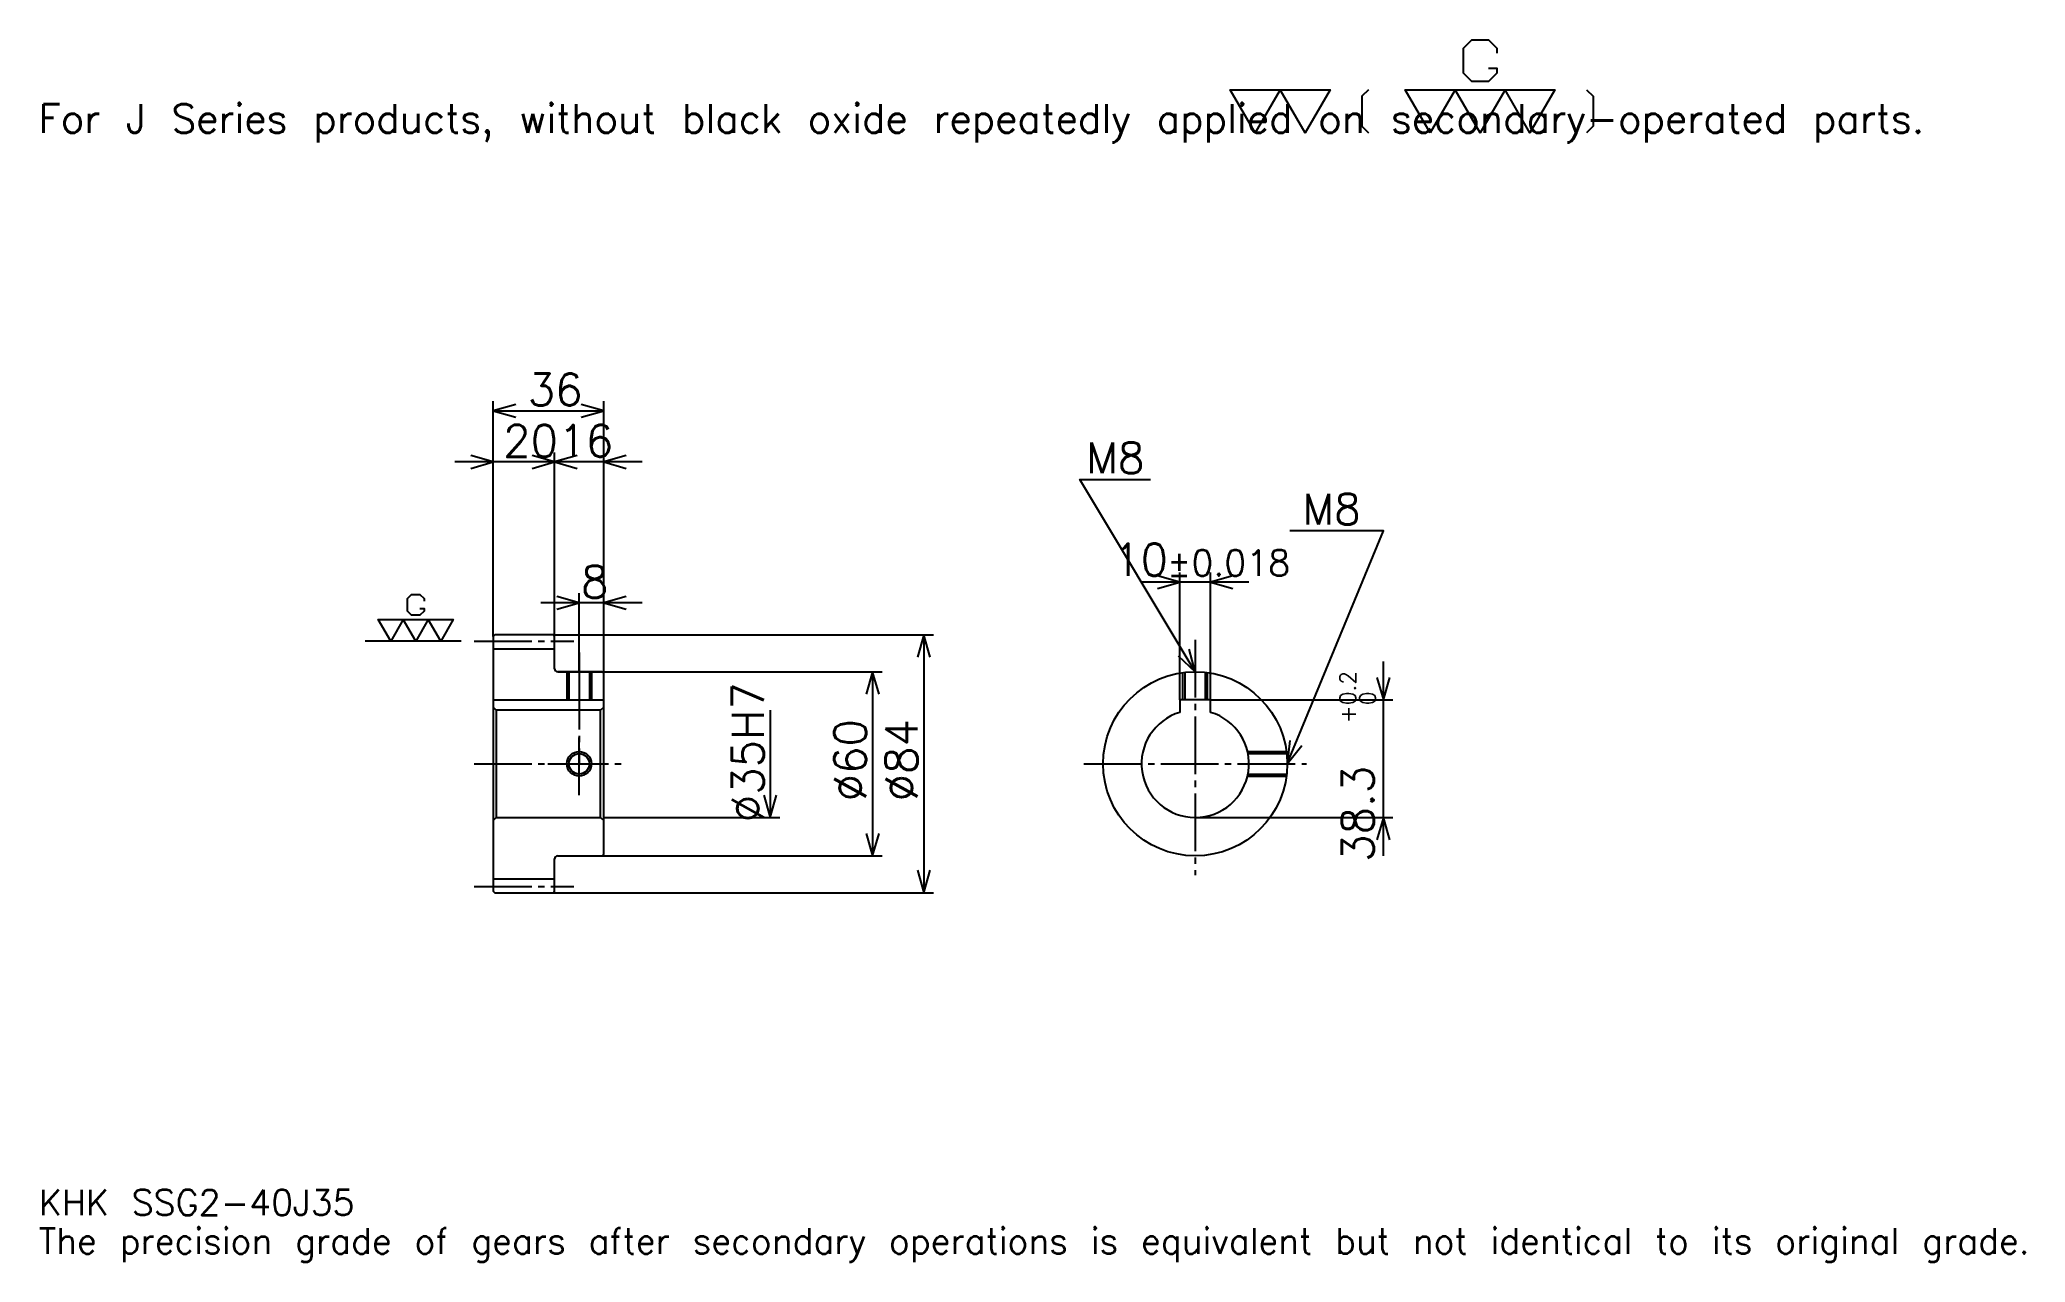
# Model space of a CAD drawing. Extents: x 21 to 668, y 8 to 406.
import ezdxf

# ---------------------------------------------------------------- set-up
doc = ezdxf.new("R2010")
doc.units = 0
doc.linetypes.add('DASHDOT', pattern=[25.04348, 18.782609, -2.086957, 2.086957, -2.086957])
doc.layers.get('0').update_dxf_attribs({"linetype": 'CONTINUOUS'})
doc.layers.add('DASHDOT', color=6, linetype='DASHDOT')
doc.styles.add('KANJI', font='TXT', dxfattribs={"bigfont": 'BIGFONT'})

msp = doc.modelspace()

# ---------------------------------------------------------------- linework, layer by layer
at = {"color": 5}
for p, q in [((169.043472, 212.086945), (169.043472, 288.260864)), ((169.043472, 285.130432), (205.043472, 285.130432)), ((205.043472, 212.086945), (205.043472, 288.260864)), ((201.565216, 268.434753), (156.521729, 268.434753)), ((217.565216, 268.434753), (176.521729, 268.434753)), ((189.043472, 212.086945), (189.043472, 271.565186)), ((415.347839, 229.304337), (380.304321, 229.304337)), ((392.82608, 190.886948), (392.82608, 232.434769)), ((402.82608, 190.886948), (402.82608, 232.434769)), ((217.565216, 222.521729), (184.521729, 222.521729)), ((197.043472, 212.086945), (197.043472, 225.652161)), ((169.043472, 211.586945), (169.043472, 212.086945)), ((188.543472, 212.086945), (205.043472, 212.086945)), ((189.043472, 211.586945), (189.043472, 212.086945)), ((197.043472, 200.086945), (197.043472, 212.086945)), ((197.043472, 200.086945), (197.043472, 212.086945)), ((205.043472, 212.086945), (312.521729, 212.086945)), ((205.043472, 199.586945), (205.043472, 212.086945)), ((309.391296, 212.086945), (309.391296, 128.086945)), ((459.130432, 140.065201), (459.130432, 203.408691)), ((190.043472, 200.086945), (205.043472, 200.086945)), ((205.043472, 200.086945), (295.82608, 200.086945)), ((292.695648, 200.086945), (292.695648, 140.086945)), ((402.82608, 190.886948), (462.260864, 190.886948)), ((259.304321, 187.586945), (259.304321, 152.586945)), ((205.043472, 152.586945), (262.434753, 152.586945)), ((397.82608, 152.586945), (462.260864, 152.586945)), ((190.043472, 140.086945), (205.043472, 140.086945)), ((205.043472, 140.086945), (295.82608, 140.086945)), ((188.543472, 128.086945), (205.043472, 128.086945)), ((205.043472, 128.086945), (312.521729, 128.086945))]:
    msp.add_line(p, q, dxfattribs=at)
at = {"color": 7}
msp.add_line((158.608688, 210.086945), (127.304337, 210.086945), dxfattribs=at)
at = {"color": 4}
for p, q in [((169.043472, 207.586945), (189.043472, 207.586945)), ((169.043472, 190.886948), (205.043472, 190.886948)), ((204.043472, 187.586945), (205.043472, 188.586945)), ((170.043472, 187.586945), (170.043472, 152.586945)), ((204.043472, 152.586945), (205.043472, 151.586945)), ((169.043472, 132.586945), (189.043472, 132.586945))]:
    msp.add_line(p, q, dxfattribs=at)
at = {"color": 7}
for points in [[(493.356506, 396.813904), (496.06955, 396.813904), (496.06955, 395.186066), (493.356506, 392.473022), (487.93042, 392.473022), (485.217377, 395.186066), (485.217377, 403.325195), (487.93042, 406.038239), (493.356506, 406.038239), (496.06955, 403.325195), (496.06955, 401.697388)], [(417.391296, 375.652161), (409.252167, 389.759979), (441.808685, 389.759979), (433.669556, 375.652161), (425.530426, 389.759979), (417.391296, 375.652161)], [(454.288696, 389.759979), (452.118256, 387.589539), (452.118256, 377.822601), (454.288696, 375.652161)], [(474.365204, 375.652161), (466.226074, 389.759979), (515.060852, 389.759979), (506.921753, 375.652161), (498.782593, 389.759979), (490.643463, 375.652161), (482.504333, 389.759979), (474.365204, 375.652161)], [(525.370422, 389.759979), (527.540894, 387.589539), (527.540894, 377.822601), (525.370422, 375.652161)], [(145.147827, 220.667816), (146.504349, 220.667816), (146.504349, 219.853897), (145.147827, 218.497375), (142.434784, 218.497375), (141.078247, 219.853897), (141.078247, 223.923462), (142.434784, 225.279984), (145.147827, 225.279984), (146.504349, 223.923462), (146.504349, 223.109558)], [(135.652161, 210.086945), (131.582611, 217.140854), (156, 217.140854), (151.930435, 210.086945), (147.86087, 217.140854), (143.79129, 210.086945), (139.721741, 217.140854), (135.652161, 210.086945)]]:
    msp.add_lwpolyline(points, dxfattribs=at)
at = {"color": 5}
for points in [[(176.347824, 287.217377), (169.043472, 285.130432), (176.347824, 283.043457)], [(197.73912, 283.043457), (205.043472, 285.130432), (197.73912, 287.217377)], [(161.73912, 266.347809), (169.043472, 268.434753), (161.73912, 270.521729)], [(181.73912, 266.347809), (189.043472, 268.434753), (181.73912, 270.521729)], [(196.347824, 270.521729), (189.043472, 268.434753), (196.347824, 266.347809)], [(212.347824, 270.521729), (205.043472, 268.434753), (212.347824, 266.347809)], [(397.82608, 200.086945), (360.260864, 262.695648), (383.217407, 262.695648)], [(427.826111, 170.086945), (459.130432, 245.999985), (428.660828, 245.999985)], [(385.521729, 227.217377), (392.82608, 229.304337), (385.521729, 231.391296)], [(410.130432, 231.391296), (402.82608, 229.304337), (410.130432, 227.217377)], [(189.73912, 220.434769), (197.043472, 222.521729), (189.73912, 224.608688)], [(212.347824, 224.608688), (205.043472, 222.521729), (212.347824, 220.434769)], [(311.478271, 204.782593), (309.391296, 212.086945), (307.304321, 204.782593)], [(392.278473, 205.276642), (397.82608, 200.086945), (395.857574, 207.424103)], [(294.782593, 192.782593), (292.695648, 200.086945), (290.608704, 192.782593)], [(457.043457, 198.191284), (459.130432, 190.886948), (461.217346, 198.191284)], [(428.681396, 177.635284), (427.826111, 170.086945), (432.5401, 176.044067)], [(257.217377, 159.891296), (259.304321, 152.586945), (261.391296, 159.891296)], [(461.217346, 145.282593), (459.130432, 152.586945), (457.043457, 145.282593)], [(290.608704, 147.391296), (292.695648, 140.086945), (294.782593, 147.391296)], [(307.304321, 135.391296), (309.391296, 128.086945), (311.478271, 135.391296)]]:
    msp.add_lwpolyline(points, dxfattribs=at)
at = {"color": 4}
for points in [[(189.043472, 201.086945), (189.043472, 211.586945), (188.543472, 212.086945), (169.543472, 212.086945), (169.043472, 211.586945), (169.043472, 151.586945)], [(190.043472, 140.086945), (204.543472, 140.086945), (205.043472, 140.586945), (205.043472, 199.586945), (204.543472, 200.086945), (190.043472, 200.086945)], [(193.043472, 200.086945), (193.043472, 190.886948)], [(193.718475, 200.086945), (193.718475, 190.886948)], [(200.368469, 200.086945), (200.368469, 190.886948)], [(201.043472, 200.086945), (201.043472, 190.886948)], [(393.82608, 190.886948), (393.82608, 199.819077)], [(394.501099, 190.886948), (394.501099, 199.902115)], [(401.151062, 190.886948), (401.151062, 199.902115)], [(401.82608, 190.886948), (401.82608, 199.819077)], [(169.043472, 151.586945), (170.043472, 152.586945), (204.043472, 152.586945), (204.043472, 187.586945), (170.043472, 187.586945), (169.043472, 188.586945)], [(402.82608, 186.857452), (402.82608, 190.886948), (392.82608, 190.886948), (392.82608, 186.857452)], [(414.862793, 174.086945), (427.558228, 174.086945)], [(415.007324, 173.411942), (427.641235, 173.411942)], [(414.862793, 166.086945), (427.558228, 166.086945)], [(415.007324, 166.761948), (427.641235, 166.761948)], [(169.043472, 151.586945), (169.043472, 128.586945), (169.543472, 128.086945), (188.543472, 128.086945), (189.043472, 128.586945), (189.043472, 139.086945)]]:
    msp.add_lwpolyline(points, dxfattribs=at)
for centre, radius in [((397.82608, 170.086945), 30), ((197.043472, 170.086945), 3.325)]:
    msp.add_circle(centre, radius, dxfattribs=at)
at = {"color": 7}
msp.add_circle((197.043472, 170.086945), 4, dxfattribs=at)
at = {"color": 4}
for centre, radius, start, end in [((190.043472, 201.086945), 1, 180, 270), ((397.82608, 170.086945), 17.5, 106.601549926, 73.398450074), ((190.043472, 139.086945), 1, 90, 180)]:
    msp.add_arc(centre, radius, start, end, dxfattribs=at)
at = {"layer": 'DASHDOT', "color": 7}
for p, q in [((162.782608, 210.086945), (195.304337, 210.086945)), ((397.82608, 210.521729), (397.82608, 133.82608)), ((197.043472, 200.086945), (197.043472, 170.086945)), ((162.782608, 170.086945), (211.304337, 170.086945)), ((361.565216, 170.086945), (434.086975, 170.086945)), ((162.782608, 130.086945), (195.304337, 130.086945))]:
    msp.add_line(p, q, dxfattribs=at)
for points in [[(197.043472, 206.347809), (197.043472, 184.626068)], [(197.043472, 159.82608), (197.043472, 180.347809)], [(186.782608, 170.086945), (207.304352, 170.086945)]]:
    msp.add_lwpolyline(points, dxfattribs=at)

# ---------------------------------------------------------------- texts
at = {"color": 7, "style": 'KANJI'}
for s, height, p in [('For J Series products, without black oxide repeatedly applied on secondary-operated parts.', 9.391304, (20.869566, 375.652161)), ('36', 10.434783, (180.260864, 286.799988)), ('20', 10.434783, (172.260864, 270.10434)), ('16', 10.434783, (190.260864, 270.10434)), ('M8', 10.017392, (362.347839, 264.782593)), ('M8', 10.017392, (432.834778, 248.086945)), ('10', 10.434783, (371.069214, 231.391296)), ('%%p0.018', 8.347826, (388.702728, 231.391296)), ('8', 10.434783, (197.652161, 224.191284)), ('KHK SSG2-40J35', 8.347826, (20.869566, 22.956522)), ('The precision grade of gears after secondary operations is equivalent but not identical to its original grade.', 8.347826, (20.869566, 10.434783))]:
    msp.add_text(s, height=height, dxfattribs=at).set_placement(p)
for s, height, p in [('%%c35H7', 10.434783, (257.217377, 151.043457)), ('0.2', 5.217391, (450.156494, 189.162994)), ('+', 5.217391, (450.156494, 183.319504)), ('0', 5.217391, (456.626099, 189.162994)), ('%%c60', 10.434783, (290.608704, 157.82608)), ('%%c84', 10.434783, (307.304321, 157.82608)), ('38.3', 10.434783, (456, 138.153641))]:
    msp.add_text(s, height=height, rotation=90, dxfattribs=at).set_placement(p)

doc.saveas('drawing.dxf')
